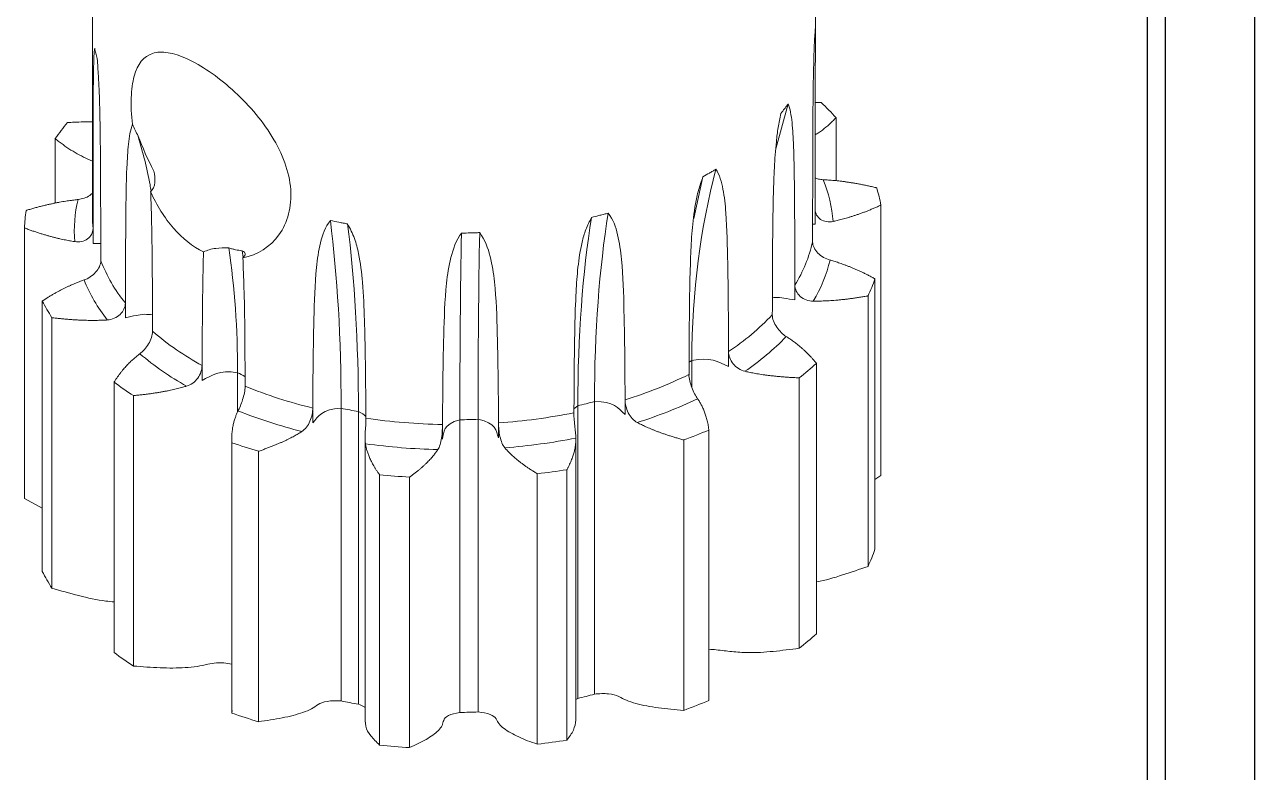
# Model space of a CAD drawing. Header units: millimetres. Extents: x 2 to 295, y 1 to 209.
# Drawn here: x 227.1 to 295.1, y 50.3 to 91.7 of the extents above; entities that cross this region are included whole.
import ezdxf

# ---------------------------------------------------------------- set-up
doc = ezdxf.new("R2010")
doc.units = ezdxf.units.MM
doc.layers.add('SLD-0', color=179, linetype='Continuous')

msp = doc.modelspace()

# ---------------------------------------------------------------- linework, layer by layer
at = {"color": 7, "linetype": 'Continuous', "lineweight": 15}
for p, q in [((230.819, 104.276), (230.819, 81.092)), ((270.819, 90.848), (270.819, 104.276)), ((269.312, 87.294), (268.628, 84.802)), ((270.812, 87.369), (271.146, 87.366)), ((271.963, 83.027), (271.963, 86.52)), ((228.767, 85.367), (228.767, 81.803)), ((264.6, 83.264), (264.087, 80.958)), ((274.442, 66.725), (274.442, 81.689)), ((227.07, 80.424), (227.07, 65.461)), ((230.856, 80.388), (230.856, 79.572)), ((239.111, 79.168), (239.16, 78.794)), ((274.116, 77.61), (274.116, 62.647)), ((269.686, 76.445), (269.686, 77.262)), ((228.047, 61.417), (228.047, 76.381)), ((232.644, 76.273), (232.644, 75.456)), ((273.731, 61.703), (273.731, 76.667)), ((228.581, 75.462), (228.581, 60.498)), ((266.015, 72.769), (266.015, 73.586)), ((236.887, 72.808), (236.887, 71.992)), ((263.987, 73.086), (263.987, 71.597)), ((270.874, 72.932), (270.874, 57.968)), ((238.856, 72.415), (238.856, 70.227)), ((269.926, 57.169), (269.926, 72.132)), ((232.022, 56.931), (232.022, 71.895)), ((233.095, 71.149), (233.095, 56.186)), ((258.598, 70.825), (258.598, 54.631)), ((260.291, 70.107), (260.291, 70.924)), ((243.012, 70.462), (243.012, 69.646)), ((244.583, 70.451), (244.583, 54.257)), ((245.539, 70.266), (245.539, 54.072)), ((257.676, 70.59), (257.676, 54.396)), ((250.19, 69.552), (250.19, 68.736)), ((251.152, 69.814), (251.152, 53.62)), ((252.159, 69.841), (252.159, 53.647)), ((253.289, 68.818), (253.289, 69.635)), ((238.531, 68.748), (238.531, 53.717)), ((245.911, 68.843), (245.911, 53.086)), ((257.571, 53.2), (257.571, 68.748)), ((264.925, 69.245), (264.925, 54.282)), ((238.536, 53.578), (238.536, 68.541)), ((240.002, 68.069), (240.002, 53.106)), ((263.54, 53.734), (263.54, 68.698)), ((246.708, 51.809), (246.708, 66.772)), ((255.436, 51.863), (255.436, 66.827)), ((257.07, 67.048), (257.07, 52.085)), ((274.116, 66.516), (274.442, 66.725)), ((248.371, 66.638), (248.371, 51.675)), ((227.07, 65.461), (228.047, 64.924)), ((257.571, 54.34), (257.676, 54.396)), ((238.547, 53.717), (238.536, 53.578))]:
    msp.add_line(p, q, dxfattribs=at)
at = {"color": 8, "linetype": 'Continuous', "lineweight": 15}
for p, q in [((270.809, 80.638), (270.667, 80.63)), ((231.282, 79.57), (230.856, 79.572)), ((257.676, 70.59), (257.462, 70.409))]:
    msp.add_line(p, q, dxfattribs=at)
at = {"color": 8, "linetype": 'Continuous', "lineweight": 15, "flags": 128}
msp.add_lwpolyline([(263.987, 73.086), (263.9, 73.033), (263.834, 72.994)], dxfattribs=at)
at = {"color": 7, "linetype": 'Continuous', "lineweight": 15}
for centre, radius, start, end in [((261.372, 77.119), 14.161, 41.59458, 46.35566), ((238.7, 78.472), 12.092, 139.94411, 145.23416), ((264.384, 80.218), 7.438, 4.39092, 22.77783), ((266.197, 80.204), 8.378, 10.20609, 16.96274), ((236.9, 80.275), 7.081, 165.92044, 184.92193), ((235.04, 80.273), 7.971, 171.92888, 178.91345), ((263.076, 81.356), 7.775, 328.22124, 347.44492), ((239.493, 81.815), 8.81, 201.29744, 218.9804), ((263.697, 80.556), 8.157, 329.1898, 346.47639), ((265.419, 80.603), 9.197, 334.65874, 341.00745), ((238.919, 81.039), 9.246, 202.1895, 218.08835), ((237.326, 81.153), 10.434, 207.22064, 213.05708), ((258.273, 85.226), 13.98, 303.6275, 316.61658), ((244.777, 87.074), 16.302, 229.33188, 241.05397), ((258.652, 84.623), 14.68, 304.28451, 315.95961), ((244.469, 86.564), 17.12, 229.92493, 240.46089), ((259.707, 85.221), 16.605, 307.98127, 312.2628), ((253.205, 94.004), 24.144, 287.06735, 296.08544), ((243.613, 87.423), 19.377, 233.26168, 237.12423), ((249.299, 96.431), 26.719, 247.96079, 256.38912), ((251.614, 96.296), 26.411, 283.26732, 285.33275), ((253.329, 93.845), 25.361, 287.52381, 295.62894), ((249.22, 96.394), 28.066, 248.38743, 255.9625), ((250.431, 98.113), 28.274, 258.06245, 260.03617), ((250.971, 102.325), 32.772, 274.05498, 281.40934), ((250.788, 103.457), 33.91, 261.80163, 268.99039), ((250.82, 101.139), 31.327, 270.60721, 272.45043), ((250.98, 102.585), 34.425, 274.4272, 281.03711), ((253.675, 95.668), 28.718, 290.09067, 293.06211), ((248.996, 98.557), 31.786, 250.7865, 253.56343), ((250.785, 103.774), 35.621, 262.16545, 268.62657), ((250.777, 106.913), 40.347, 264.21164, 266.58035), ((251.007, 105.57), 38.996, 276.52064, 278.94367), ((265.419, 65.64), 9.197, 334.65874, 341.00745), ((237.326, 66.19), 10.434, 207.22064, 213.05708), ((259.707, 70.258), 16.605, 307.98127, 312.2628), ((243.613, 72.46), 19.377, 233.26168, 237.12423), ((251.614, 80.102), 26.411, 283.26732, 285.33275), ((250.431, 81.919), 28.274, 258.06245, 260.03617), ((253.675, 80.705), 28.718, 290.09067, 293.06211), ((248.996, 83.593), 31.786, 250.7865, 253.56343), ((250.82, 84.945), 31.327, 270.60721, 272.45043), ((250.777, 91.95), 40.347, 264.21164, 266.58035), ((251.007, 90.607), 38.996, 276.52064, 278.94367)]:
    msp.add_arc(centre, radius, start, end, dxfattribs=at)
at = {"color": 8, "linetype": 'Continuous', "lineweight": 15}
for centre, radius, start, end in [((237.503, 81.092), 6.684, 180.00298, 186.04576), ((247.523, 89.508), 19.164, 243.11267, 244.46931)]:
    msp.add_arc(centre, radius, start, end, dxfattribs=at)
at = {"color": 7, "linetype": 'Continuous', "lineweight": 15}
for points, knots in [([(270.814, 91.445), (270.812, 91.395), (270.81, 91.346), (270.807, 91.297), (270.805, 91.248), (270.801, 91.199), (270.797, 91.151), (270.79, 91.054), (270.78, 90.958), (270.768, 90.863)], [0, 0, 0, 0, 0.0000504379, 0.0000504379, 0.0000504379, 0.0001008758, 0.0001008758, 0.0001008758, 0.0002017246, 0.0002017246, 0.0002017246, 0.0002017246]), ([(270.809, 80.638), (270.809, 82.559), (270.81, 84.467), (270.812, 87.305), (270.813, 88.25), (270.816, 89.596), (270.817, 90.033), (270.819, 90.832), (270.821, 91.197), (270.814, 91.445)], [0, 0, 0, 0, 0.5, 0.5, 0.75, 0.75, 0.875, 0.875, 1, 1, 1, 1]), ([(270.768, 90.863), (270.758, 90.596), (270.74, 90.053), (270.712, 89.023), (270.692, 87.794), (270.674, 85.563), (270.669, 82.868), (270.667, 80.641), (270.666, 79.662)], [0, 0, 0, 0, 0.061869, 0.125442, 0.25129, 0.378289, 0.726827, 1, 1, 1, 1]), ([(230.947, 90.381), (230.913, 90.132), (230.9, 89.765), (230.879, 88.961), (230.874, 88.525), (230.863, 87.181), (230.862, 86.236), (230.857, 83.399), (230.856, 81.492), (230.856, 79.572)], [0, 0, 0, 0, 0.125, 0.125, 0.25, 0.25, 0.5, 0.5, 1, 1, 1, 1]), ([(231.086, 89.804), (231.073, 89.851), (231.06, 89.898), (231.047, 89.946), (231.034, 89.993), (231.022, 90.041), (231.01, 90.089), (230.987, 90.185), (230.966, 90.283), (230.947, 90.381)], [0, 0, 0, 0, 0.0000504379, 0.0000504379, 0.0000504379, 0.0001008758, 0.0001008758, 0.0001008758, 0.0002017246, 0.0002017246, 0.0002017246, 0.0002017246]), ([(233.033, 86.16), (232.975, 86.68), (232.954, 87.182), (232.988, 88.076), (233.042, 88.479), (233.32, 89.498), (233.654, 89.926), (234.4, 90.164), (234.685, 90.176), (235.328, 90.071), (235.69, 89.953), (236.839, 89.425), (237.72, 88.828), (239.384, 87.339), (240.166, 86.45), (241.049, 85.012), (241.29, 84.522), (241.643, 83.537), (241.755, 83.038), (241.863, 81.611), (241.624, 80.718), (240.66, 79.378), (239.948, 78.927), (239.145, 78.779)], [0, 0, 0, 0, 0.0625, 0.0625, 0.125, 0.125, 0.25, 0.25, 0.3125, 0.3125, 0.375, 0.375, 0.5, 0.5, 0.625, 0.625, 0.6875, 0.6875, 0.75, 0.75, 0.875, 0.875, 1, 1, 1, 1]), ([(231.283, 78.608), (231.283, 79.033), (231.281, 80.848), (231.274, 83.372), (231.252, 86.031), (231.213, 87.622), (231.159, 88.824), (231.111, 89.478), (231.086, 89.804)], [0, 0, 0, 0, 0.118808, 0.507246, 0.701494, 0.84821, 0.924319, 1, 1, 1, 1]), ([(269.312, 87.294), (269.28, 87.248), (269.248, 87.202), (269.215, 87.157), (269.182, 87.112), (269.148, 87.067), (269.115, 87.023), (269.047, 86.934), (268.977, 86.847), (268.905, 86.761)], [0, 0, 0, 0, 0.0000504379, 0.0000504379, 0.0000504379, 0.0001008758, 0.0001008758, 0.0001008758, 0.0002017245, 0.0002017245, 0.0002017245, 0.0002017245]), ([(269.686, 76.445), (269.686, 78.366), (269.679, 80.275), (269.655, 83.117), (269.645, 84.063), (269.593, 85.414), (269.569, 85.854), (269.483, 86.662), (269.426, 87.033), (269.312, 87.294)], [0, 0, 0, 0, 0.5, 0.5, 0.75, 0.75, 0.875, 0.875, 1, 1, 1, 1]), ([(268.905, 86.761), (268.853, 86.5), (268.748, 85.972), (268.625, 84.959), (268.538, 83.745), (268.466, 81.524), (268.447, 78.824), (268.439, 76.589), (268.436, 75.604)], [0, 0, 0, 0, 0.0617002, 0.1251001, 0.2504681, 0.3769823, 0.7254358, 1, 1, 1, 1]), ([(271.963, 86.52), (271.898, 86.458), (271.603, 86.172), (271.244, 85.846), (270.871, 85.623), (270.811, 85.587)], [0, 0, 0, 0, 0.189539, 0.869145, 1, 1, 1, 1]), ([(229.445, 86.253), (229.57, 86.262), (230.026, 86.292), (230.485, 86.294), (230.819, 86.295)], [0, 0, 0, 0, 0.273833, 1, 1, 1, 1]), ([(233.033, 86.16), (232.923, 85.859), (232.862, 85.473), (232.774, 84.655), (232.748, 84.222), (232.692, 82.891), (232.681, 81.967), (232.653, 79.192), (232.644, 77.33), (232.644, 75.456)], [0, 0, 0, 0, 0.125, 0.125, 0.25, 0.25, 0.5, 0.5, 1, 1, 1, 1]), ([(230.819, 84.114), (230.493, 84.271), (229.82, 84.593), (229.179, 85.039), (228.841, 85.308), (228.767, 85.367)], [0, 0, 0, 0, 0.423094, 0.874191, 1, 1, 1, 1]), ([(233.351, 85.51), (233.6, 84.626), (233.88, 83.631), (234.047, 82.58), (234.066, 82.463)], [0, 0, 0, 0, 0.888425, 1, 1, 1, 1]), ([(234.042, 82.434), (234.181, 82.551), (234.262, 82.733), (234.296, 83.142), (234.264, 83.36), (234.217, 83.576)], [0, 0, 0, 0, 0.5, 0.5, 1, 1, 1, 1]), ([(264.6, 83.264), (264.512, 83.013), (264.333, 82.505), (264.127, 81.499), (263.985, 80.267), (263.875, 78.065), (263.843, 75.409), (263.832, 73.234), (263.827, 72.275)], [0, 0, 0, 0, 0.063189, 0.128091, 0.258958, 0.391009, 0.731424, 1, 1, 1, 1]), ([(265.313, 83.676), (265.255, 83.639), (265.197, 83.604), (265.138, 83.569), (265.079, 83.533), (265.02, 83.499), (264.961, 83.464), (264.842, 83.396), (264.722, 83.329), (264.6, 83.264)], [0, 0, 0, 0, 0.0000504379, 0.0000504379, 0.0000504379, 0.0001008759, 0.0001008759, 0.0001008759, 0.0002017246, 0.0002017246, 0.0002017246, 0.0002017246]), ([(266.015, 72.769), (266.015, 74.679), (266.001, 76.58), (265.953, 79.412), (265.934, 80.355), (265.832, 81.714), (265.785, 82.155), (265.626, 82.985), (265.515, 83.38), (265.313, 83.676)], [0, 0, 0, 0, 0.5, 0.5, 0.75, 0.75, 0.875, 0.875, 1, 1, 1, 1]), ([(270.809, 83.193), (270.867, 83.17), (271.003, 83.116), (271.154, 83.104), (271.242, 83.098)], [0, 0, 0, 0, 0.424414, 1, 1, 1, 1]), ([(271.242, 83.098), (271.274, 83.096), (271.352, 83.092), (271.479, 83.085), (271.626, 83.074), (271.78, 83.061), (271.941, 83.046), (272.11, 83.027), (272.286, 83.006), (272.469, 82.982), (272.659, 82.955), (272.856, 82.924), (273.059, 82.89), (273.268, 82.852), (273.484, 82.81), (273.706, 82.764), (273.934, 82.714), (274.102, 82.675), (274.195, 82.652), (274.21, 82.648)], [0.2679009, 0.2679009, 0.2679009, 0.2679009, 0.2761398, 0.2881356, 0.3008168, 0.3141836, 0.3282358, 0.3429735, 0.3583966, 0.3745052, 0.3912993, 0.4087789, 0.426944, 0.4457945, 0.4653305, 0.485552, 0.5064589, 0.5280514, 0.5323469, 0.5323469, 0.5323469, 0.5323469]), ([(230.032, 81.998), (230.147, 82.018), (230.378, 82.058), (230.659, 82.189), (230.776, 82.308), (230.819, 82.353)], [0, 0, 0, 0, 0.386171, 0.772996, 1, 1, 1, 1]), ([(236.971, 79.101), (236.372, 79.388), (235.801, 79.842), (234.81, 80.986), (234.382, 81.683), (234.042, 82.434)], [0, 0, 0, 0, 0.5, 0.5, 1, 1, 1, 1]), ([(234.151, 74.687), (234.15, 75.117), (234.146, 76.935), (234.125, 79.462), (234.081, 81.623), (234.044, 82.389), (234.042, 82.434)], [0, 0, 0, 0, 0.168132, 0.711589, 0.983358, 1, 1, 1, 1]), ([(227.148, 81.392), (227.162, 81.397), (227.251, 81.424), (227.413, 81.472), (227.631, 81.534), (227.845, 81.592), (228.053, 81.645), (228.256, 81.694), (228.452, 81.739), (228.643, 81.78), (228.828, 81.817), (229.006, 81.851), (229.178, 81.882), (229.343, 81.909), (229.502, 81.933), (229.653, 81.954), (229.797, 81.972), (229.923, 81.987), (230, 81.995), (230.032, 81.998)], [0.4676531, 0.4676531, 0.4676531, 0.4676531, 0.4719486, 0.4935411, 0.514448, 0.5346695, 0.5542055, 0.573056, 0.5912211, 0.6087007, 0.6254948, 0.6416034, 0.6570265, 0.6717642, 0.6858164, 0.6991832, 0.7118644, 0.7238602, 0.7320991, 0.7320991, 0.7320991, 0.7320991]), ([(274.442, 81.689), (274.429, 81.683), (274.351, 81.647), (274.207, 81.582), (274.012, 81.498), (273.82, 81.419), (273.633, 81.344), (273.449, 81.275), (273.27, 81.21), (273.095, 81.149), (272.926, 81.093), (272.761, 81.041), (272.602, 80.992), (272.448, 80.948), (272.3, 80.908), (272.158, 80.871), (272.022, 80.838), (271.903, 80.81), (271.83, 80.794), (271.8, 80.788)], [0.4676531, 0.4676531, 0.4676531, 0.4676531, 0.4719486, 0.4935411, 0.514448, 0.5346695, 0.5542055, 0.573056, 0.5912211, 0.6087007, 0.6254948, 0.6416034, 0.6570265, 0.6717642, 0.6858164, 0.6991832, 0.7118644, 0.7238602, 0.7320991, 0.7320991, 0.7320991, 0.7320991]), ([(258.433, 81.013), (258.322, 80.789), (258.097, 80.334), (257.841, 79.407), (257.664, 78.251), (257.52, 76.078), (257.481, 73.358), (257.466, 71.095), (257.46, 70.079)], [0, 0, 0, 0, 0.061131, 0.123946, 0.248157, 0.373503, 0.718741, 1, 1, 1, 1]), ([(259.356, 81.248), (259.28, 81.227), (259.204, 81.205), (259.127, 81.185), (259.051, 81.164), (258.974, 81.144), (258.897, 81.125), (258.743, 81.085), (258.589, 81.048), (258.433, 81.013)], [0, 0, 0, 0, 0.0000504379, 0.0000504379, 0.0000504379, 0.0001008758, 0.0001008758, 0.0001008758, 0.0002017245, 0.0002017245, 0.0002017245, 0.0002017245]), ([(260.291, 70.107), (260.291, 72.028), (260.273, 73.943), (260.209, 76.804), (260.184, 77.758), (260.048, 79.151), (259.986, 79.611), (259.771, 80.486), (259.627, 80.901), (259.356, 81.248)], [0, 0, 0, 0, 0.5, 0.5, 0.75, 0.75, 0.875, 0.875, 1, 1, 1, 1]), ([(271.8, 80.788), (271.549, 80.734), (271.295, 80.774), (270.921, 81.027), (270.809, 81.236), (270.809, 81.455)], [0, 0, 0, 0, 0.5, 0.5, 1, 1, 1, 1]), ([(229.845, 79.668), (229.814, 79.673), (229.738, 79.685), (229.616, 79.706), (229.475, 79.732), (229.328, 79.761), (229.174, 79.793), (229.014, 79.829), (228.847, 79.868), (228.675, 79.912), (228.497, 79.959), (228.314, 80.01), (228.125, 80.065), (227.931, 80.125), (227.732, 80.189), (227.529, 80.257), (227.321, 80.331), (227.168, 80.387), (227.084, 80.419), (227.07, 80.424)], [0.2679009, 0.2679009, 0.2679009, 0.2679009, 0.2761398, 0.2881356, 0.3008168, 0.3141836, 0.3282358, 0.3429735, 0.3583966, 0.3745052, 0.3912993, 0.4087789, 0.426944, 0.4457945, 0.4653305, 0.485552, 0.5064589, 0.5280514, 0.5323469, 0.5323469, 0.5323469, 0.5323469]), ([(230.856, 80.388), (230.856, 80.17), (230.743, 79.955), (230.365, 79.682), (230.104, 79.627), (229.845, 79.668)], [0, 0, 0, 0, 0.5, 0.5, 1, 1, 1, 1]), ([(243.987, 80.837), (243.706, 80.476), (243.554, 80.049), (243.33, 79.158), (243.265, 78.697), (243.124, 77.299), (243.098, 76.344), (243.031, 73.481), (243.012, 71.566), (243.012, 69.646)], [0, 0, 0, 0, 0.125, 0.125, 0.25, 0.25, 0.5, 0.5, 1, 1, 1, 1]), ([(244.943, 80.652), (244.863, 80.665), (244.782, 80.679), (244.702, 80.694), (244.622, 80.708), (244.542, 80.723), (244.463, 80.738), (244.303, 80.769), (244.145, 80.802), (243.987, 80.837)], [0, 0, 0, 0, 0.0000504379, 0.0000504379, 0.0000504379, 0.0001008758, 0.0001008758, 0.0001008758, 0.0002017245, 0.0002017245, 0.0002017245, 0.0002017245]), ([(245.949, 69.729), (245.947, 70.205), (245.94, 72.068), (245.902, 74.629), (245.808, 77.246), (245.619, 78.756), (245.356, 79.845), (245.08, 80.384), (244.943, 80.652)], [0, 0, 0, 0, 0.131452, 0.514271, 0.70571, 0.850352, 0.925387, 1, 1, 1, 1]), ([(251.238, 80.144), (250.94, 79.72), (250.776, 79.259), (250.535, 78.318), (250.465, 77.843), (250.312, 76.412), (250.284, 75.452), (250.212, 72.574), (250.19, 70.655), (250.19, 68.736)], [0, 0, 0, 0, 0.125, 0.125, 0.25, 0.25, 0.5, 0.5, 1, 1, 1, 1]), ([(252.246, 80.171), (252.162, 80.166), (252.078, 80.162), (251.994, 80.159), (251.91, 80.156), (251.826, 80.153), (251.742, 80.151), (251.574, 80.146), (251.406, 80.144), (251.238, 80.144)], [0, 0, 0, 0, 0.0000504379, 0.0000504379, 0.0000504379, 0.0001008758, 0.0001008758, 0.0001008758, 0.0002017246, 0.0002017246, 0.0002017246, 0.0002017246]), ([(253.289, 68.818), (253.289, 70.739), (253.267, 72.658), (253.196, 75.533), (253.168, 76.492), (253.015, 77.916), (252.945, 78.39), (252.705, 79.314), (252.544, 79.762), (252.246, 80.171)], [0, 0, 0, 0, 0.5, 0.5, 0.75, 0.75, 0.875, 0.875, 1, 1, 1, 1]), ([(270.666, 79.666), (270.666, 79.447), (270.777, 79.221), (271.14, 78.855), (271.387, 78.715), (271.629, 78.648)], [0, 0, 0, 0, 0.5, 0.5, 1, 1, 1, 1]), ([(236.971, 79.101), (236.931, 77.931), (236.92, 76.744), (236.895, 74.373), (236.887, 73.185), (236.887, 71.992)], [0, 0, 0, 0, 0.5, 0.5, 1, 1, 1, 1]), ([(238.368, 79.322), (238.135, 79.33), (237.885, 79.331), (237.397, 79.263), (237.169, 79.19), (236.971, 79.101)], [0, 0, 0, 0, 0.5, 0.5, 1, 1, 1, 1]), ([(239.111, 79.168), (238.99, 79.179), (238.867, 79.198), (238.744, 79.223), (238.681, 79.236), (238.619, 79.251), (238.556, 79.267), (238.494, 79.284), (238.431, 79.302), (238.368, 79.322)], [0, 0, 0, 0, 0.0001048956, 0.0001048956, 0.0001048956, 0.00015765, 0.00015765, 0.00015765, 0.0002105004, 0.0002105004, 0.0002105004, 0.0002105004]), ([(239.145, 78.779), (239.24, 78.862), (239.29, 78.936), (239.27, 79.06), (239.207, 79.113), (239.111, 79.168)], [0, 0, 0, 0, 0.5, 0.5, 1, 1, 1, 1]), ([(230.358, 77.547), (230.587, 77.626), (230.824, 77.778), (231.175, 78.164), (231.284, 78.396), (231.284, 78.615)], [0, 0, 0, 0, 0.5, 0.5, 1, 1, 1, 1]), ([(239.27, 71.615), (239.268, 72.054), (239.261, 73.881), (239.245, 76.259), (239.167, 78.223), (239.145, 78.779)], [0, 0, 0, 0, 0.184658, 0.769315, 1, 1, 1, 1]), ([(271.629, 78.648), (271.657, 78.64), (271.728, 78.62), (271.842, 78.586), (271.972, 78.546), (272.107, 78.502), (272.248, 78.454), (272.394, 78.401), (272.545, 78.345), (272.701, 78.284), (272.861, 78.219), (273.025, 78.15), (273.193, 78.075), (273.365, 77.996), (273.54, 77.912), (273.718, 77.823), (273.899, 77.729), (274.031, 77.657), (274.104, 77.617), (274.116, 77.61)], [0.2679009, 0.2679009, 0.2679009, 0.2679009, 0.2761398, 0.2881356, 0.3008168, 0.3141836, 0.3282358, 0.3429735, 0.3583966, 0.3745052, 0.3912993, 0.4087789, 0.426944, 0.4457945, 0.4653305, 0.485552, 0.5064589, 0.5280514, 0.5323469, 0.5323469, 0.5323469, 0.5323469]), ([(228.047, 76.381), (228.058, 76.388), (228.124, 76.432), (228.244, 76.51), (228.409, 76.614), (228.572, 76.712), (228.733, 76.805), (228.891, 76.893), (229.047, 76.976), (229.199, 77.054), (229.348, 77.127), (229.493, 77.196), (229.634, 77.26), (229.772, 77.32), (229.904, 77.375), (230.032, 77.427), (230.155, 77.474), (230.263, 77.513), (230.33, 77.537), (230.358, 77.547)], [0.4676531, 0.4676531, 0.4676531, 0.4676531, 0.4719486, 0.4935411, 0.514448, 0.5346695, 0.5542055, 0.573056, 0.5912211, 0.6087007, 0.6254948, 0.6416034, 0.6570265, 0.6717642, 0.6858164, 0.6991832, 0.7118644, 0.7238602, 0.7320991, 0.7320991, 0.7320991, 0.7320991]), ([(270.704, 76.378), (270.436, 76.38), (270.172, 76.475), (269.794, 76.81), (269.686, 77.043), (269.686, 77.262)], [0, 0, 0, 0, 0.5, 0.5, 1, 1, 1, 1]), ([(232.644, 76.273), (232.644, 76.054), (232.539, 75.816), (232.17, 75.462), (231.908, 75.351), (231.642, 75.335)], [0, 0, 0, 0, 0.5, 0.5, 1, 1, 1, 1]), ([(273.731, 76.667), (273.715, 76.664), (273.619, 76.647), (273.445, 76.616), (273.211, 76.579), (272.982, 76.545), (272.761, 76.514), (272.546, 76.488), (272.338, 76.464), (272.138, 76.444), (271.944, 76.427), (271.758, 76.413), (271.58, 76.401), (271.409, 76.392), (271.245, 76.385), (271.09, 76.381), (270.942, 76.378), (270.814, 76.377), (270.736, 76.377), (270.704, 76.378)], [0.4676531, 0.4676531, 0.4676531, 0.4676531, 0.4719486, 0.4935411, 0.514448, 0.5346695, 0.5542055, 0.573056, 0.5912211, 0.6087007, 0.6254948, 0.6416034, 0.6570265, 0.6717642, 0.6858164, 0.6991832, 0.7118644, 0.7238602, 0.7320991, 0.7320991, 0.7320991, 0.7320991]), ([(268.433, 75.624), (268.433, 75.405), (268.529, 75.157), (268.826, 74.719), (269.022, 74.531), (269.205, 74.418)], [0, 0, 0, 0, 0.5, 0.5, 1, 1, 1, 1]), ([(231.642, 75.335), (231.61, 75.333), (231.532, 75.329), (231.404, 75.323), (231.257, 75.318), (231.101, 75.314), (230.937, 75.312), (230.766, 75.312), (230.586, 75.314), (230.398, 75.318), (230.203, 75.325), (230, 75.334), (229.789, 75.347), (229.571, 75.362), (229.346, 75.38), (229.113, 75.402), (228.873, 75.427), (228.695, 75.448), (228.597, 75.46), (228.581, 75.462)], [0.2679009, 0.2679009, 0.2679009, 0.2679009, 0.2761398, 0.2881356, 0.3008168, 0.3141836, 0.3282358, 0.3429735, 0.3583966, 0.3745052, 0.3912993, 0.4087789, 0.426944, 0.4457945, 0.4653305, 0.485552, 0.5064589, 0.5280514, 0.5323469, 0.5323469, 0.5323469, 0.5323469]), ([(233.447, 73.464), (233.611, 73.586), (233.788, 73.783), (234.063, 74.236), (234.153, 74.49), (234.153, 74.709)], [0, 0, 0, 0, 0.5, 0.5, 1, 1, 1, 1]), ([(269.205, 74.418), (269.227, 74.405), (269.28, 74.371), (269.365, 74.316), (269.461, 74.251), (269.56, 74.182), (269.661, 74.108), (269.765, 74.029), (269.87, 73.945), (269.977, 73.856), (270.086, 73.762), (270.195, 73.662), (270.305, 73.558), (270.416, 73.448), (270.526, 73.334), (270.637, 73.213), (270.746, 73.088), (270.825, 72.993), (270.867, 72.941), (270.874, 72.932)], [0.2679009, 0.2679009, 0.2679009, 0.2679009, 0.2761398, 0.2881356, 0.3008168, 0.3141836, 0.3282358, 0.3429735, 0.3583966, 0.3745052, 0.3912993, 0.4087789, 0.426944, 0.4457945, 0.4653305, 0.485552, 0.5064589, 0.5280514, 0.5323469, 0.5323469, 0.5323469, 0.5323469]), ([(266.922, 72.494), (266.673, 72.552), (266.435, 72.702), (266.105, 73.112), (266.015, 73.367), (266.015, 73.586)], [0, 0, 0, 0, 0.5, 0.5, 1, 1, 1, 1]), ([(232.022, 71.895), (232.028, 71.904), (232.062, 71.959), (232.125, 72.057), (232.214, 72.188), (232.305, 72.313), (232.396, 72.434), (232.489, 72.549), (232.582, 72.658), (232.675, 72.763), (232.768, 72.863), (232.86, 72.957), (232.952, 73.046), (233.042, 73.13), (233.131, 73.21), (233.219, 73.284), (233.304, 73.354), (233.38, 73.413), (233.427, 73.449), (233.447, 73.464)], [0.4676531, 0.4676531, 0.4676531, 0.4676531, 0.4719486, 0.4935411, 0.514448, 0.5346695, 0.5542055, 0.573056, 0.5912211, 0.6087007, 0.6254948, 0.6416034, 0.6570265, 0.6717642, 0.6858164, 0.6991832, 0.7118644, 0.7238602, 0.7320991, 0.7320991, 0.7320991, 0.7320991]), ([(236.887, 72.808), (236.887, 72.589), (236.804, 72.331), (236.494, 71.904), (236.267, 71.74), (236.028, 71.669)], [0, 0, 0, 0, 0.5, 0.5, 1, 1, 1, 1]), ([(263.822, 72.32), (263.822, 72.101), (263.89, 71.835), (264.081, 71.345), (264.198, 71.123), (264.298, 70.98)], [0, 0, 0, 0, 0.5, 0.5, 1, 1, 1, 1]), ([(269.926, 72.132), (269.909, 72.133), (269.809, 72.137), (269.628, 72.145), (269.385, 72.159), (269.151, 72.175), (268.926, 72.193), (268.709, 72.213), (268.5, 72.234), (268.301, 72.257), (268.11, 72.282), (267.927, 72.307), (267.753, 72.333), (267.588, 72.361), (267.432, 72.388), (267.284, 72.416), (267.144, 72.445), (267.024, 72.471), (266.951, 72.487), (266.922, 72.494)], [0.4676531, 0.4676531, 0.4676531, 0.4676531, 0.4719486, 0.4935411, 0.514448, 0.5346695, 0.5542055, 0.573056, 0.5912211, 0.6087007, 0.6254948, 0.6416034, 0.6570265, 0.6717642, 0.6858164, 0.6991832, 0.7118644, 0.7238602, 0.7320991, 0.7320991, 0.7320991, 0.7320991]), ([(236.028, 71.669), (236, 71.661), (235.93, 71.641), (235.814, 71.609), (235.68, 71.573), (235.537, 71.537), (235.386, 71.501), (235.226, 71.465), (235.057, 71.43), (234.879, 71.395), (234.693, 71.36), (234.498, 71.327), (234.294, 71.294), (234.081, 71.263), (233.859, 71.233), (233.629, 71.204), (233.39, 71.178), (233.21, 71.16), (233.111, 71.151), (233.095, 71.149)], [0.2679009, 0.2679009, 0.2679009, 0.2679009, 0.2761398, 0.2881356, 0.3008168, 0.3141836, 0.3282358, 0.3429735, 0.3583966, 0.3745052, 0.3912993, 0.4087789, 0.426944, 0.4457945, 0.4653305, 0.485552, 0.5064589, 0.5280514, 0.5323469, 0.5323469, 0.5323469, 0.5323469]), ([(238.882, 70.301), (238.959, 70.45), (239.053, 70.675), (239.213, 71.176), (239.273, 71.445), (239.273, 71.664)], [0, 0, 0, 0, 0.5, 0.5, 1, 1, 1, 1]), ([(260.965, 69.661), (260.769, 69.767), (260.589, 69.962), (260.35, 70.434), (260.291, 70.705), (260.291, 70.924)], [0, 0, 0, 0, 0.5, 0.5, 1, 1, 1, 1]), ([(264.298, 70.98), (264.31, 70.962), (264.339, 70.92), (264.384, 70.851), (264.433, 70.771), (264.481, 70.685), (264.529, 70.595), (264.576, 70.499), (264.622, 70.399), (264.666, 70.294), (264.708, 70.183), (264.748, 70.068), (264.786, 69.948), (264.82, 69.823), (264.852, 69.692), (264.879, 69.557), (264.903, 69.417), (264.917, 69.313), (264.924, 69.255), (264.925, 69.245)], [0.2679009, 0.2679009, 0.2679009, 0.2679009, 0.2761398, 0.2881356, 0.3008168, 0.3141836, 0.3282358, 0.3429735, 0.3583966, 0.3745052, 0.3912993, 0.4087789, 0.426944, 0.4457945, 0.4653305, 0.485552, 0.5064589, 0.5280514, 0.5323469, 0.5323469, 0.5323469, 0.5323469]), ([(238.536, 68.541), (238.535, 68.551), (238.533, 68.609), (238.53, 68.714), (238.531, 68.854), (238.537, 68.99), (238.547, 69.121), (238.562, 69.248), (238.58, 69.37), (238.601, 69.487), (238.626, 69.599), (238.653, 69.706), (238.682, 69.808), (238.714, 69.906), (238.747, 69.998), (238.782, 70.086), (238.818, 70.169), (238.851, 70.24), (238.873, 70.284), (238.882, 70.301)], [0.4676531, 0.4676531, 0.4676531, 0.4676531, 0.4719486, 0.4935411, 0.514448, 0.5346695, 0.5542055, 0.573056, 0.5912211, 0.6087007, 0.6254948, 0.6416034, 0.6570265, 0.6717642, 0.6858164, 0.6991832, 0.7118644, 0.7238602, 0.7320991, 0.7320991, 0.7320991, 0.7320991]), ([(243.012, 70.462), (243.012, 70.243), (242.962, 69.971), (242.752, 69.487), (242.59, 69.282), (242.412, 69.166)], [0, 0, 0, 0, 0.5, 0.5, 1, 1, 1, 1]), ([(257.454, 70.2), (257.454, 69.981), (257.486, 69.705), (257.545, 69.187), (257.568, 68.951), (257.571, 68.796)], [0, 0, 0, 0, 0.5, 0.5, 1, 1, 1, 1]), ([(245.93, 68.486), (245.909, 68.64), (245.907, 68.875), (245.931, 69.396), (245.952, 69.674), (245.952, 69.893)], [0, 0, 0, 0, 0.5, 0.5, 1, 1, 1, 1]), ([(250.19, 69.552), (250.19, 69.333), (250.181, 69.054), (250.1, 68.539), (250.025, 68.308), (249.932, 68.163)], [0, 0, 0, 0, 0.5, 0.5, 1, 1, 1, 1]), ([(253.638, 68.262), (253.521, 68.402), (253.424, 68.627), (253.309, 69.137), (253.289, 69.416), (253.289, 69.635)], [0, 0, 0, 0, 0.5, 0.5, 1, 1, 1, 1]), ([(263.54, 68.698), (263.525, 68.702), (263.434, 68.726), (263.27, 68.772), (263.052, 68.835), (262.844, 68.899), (262.645, 68.962), (262.455, 69.026), (262.274, 69.09), (262.103, 69.153), (261.94, 69.216), (261.785, 69.277), (261.64, 69.338), (261.503, 69.398), (261.374, 69.457), (261.254, 69.514), (261.141, 69.569), (261.046, 69.618), (260.988, 69.649), (260.965, 69.661)], [0.4676531, 0.4676531, 0.4676531, 0.4676531, 0.4719486, 0.4935411, 0.514448, 0.5346695, 0.5542055, 0.573056, 0.5912211, 0.6087007, 0.6254948, 0.6416034, 0.6570265, 0.6717642, 0.6858164, 0.6991832, 0.7118644, 0.7238602, 0.7320991, 0.7320991, 0.7320991, 0.7320991]), ([(242.412, 69.166), (242.391, 69.152), (242.338, 69.119), (242.251, 69.065), (242.148, 69.004), (242.037, 68.94), (241.919, 68.875), (241.792, 68.809), (241.657, 68.74), (241.513, 68.67), (241.361, 68.599), (241.2, 68.527), (241.03, 68.454), (240.851, 68.381), (240.663, 68.307), (240.466, 68.232), (240.259, 68.157), (240.104, 68.103), (240.017, 68.074), (240.002, 68.069)], [0.2679009, 0.2679009, 0.2679009, 0.2679009, 0.2761398, 0.2881356, 0.3008168, 0.3141836, 0.3282358, 0.3429735, 0.3583966, 0.3745052, 0.3912993, 0.4087789, 0.426944, 0.4457945, 0.4653305, 0.485552, 0.5064589, 0.5280514, 0.5323469, 0.5323469, 0.5323469, 0.5323469]), ([(257.571, 68.796), (257.571, 68.778), (257.572, 68.732), (257.57, 68.659), (257.565, 68.573), (257.557, 68.484), (257.546, 68.389), (257.53, 68.291), (257.51, 68.187), (257.485, 68.08), (257.455, 67.968), (257.42, 67.853), (257.38, 67.733), (257.334, 67.609), (257.281, 67.481), (257.223, 67.349), (257.157, 67.214), (257.105, 67.113), (257.075, 67.058), (257.07, 67.048)], [0.2679009, 0.2679009, 0.2679009, 0.2679009, 0.2761398, 0.2881356, 0.3008168, 0.3141836, 0.3282358, 0.3429735, 0.3583966, 0.3745052, 0.3912993, 0.4087789, 0.426944, 0.4457945, 0.4653305, 0.485552, 0.5064589, 0.5280514, 0.5323469, 0.5323469, 0.5323469, 0.5323469]), ([(246.708, 66.772), (246.702, 66.781), (246.663, 66.834), (246.595, 66.932), (246.508, 67.063), (246.428, 67.191), (246.356, 67.316), (246.29, 67.437), (246.231, 67.554), (246.177, 67.667), (246.13, 67.777), (246.088, 67.883), (246.052, 67.984), (246.02, 68.082), (245.993, 68.175), (245.971, 68.264), (245.953, 68.349), (245.939, 68.422), (245.932, 68.467), (245.93, 68.486)], [0.4676531, 0.4676531, 0.4676531, 0.4676531, 0.4719486, 0.4935411, 0.514448, 0.5346695, 0.5542055, 0.573056, 0.5912211, 0.6087007, 0.6254948, 0.6416034, 0.6570265, 0.6717642, 0.6858164, 0.6991832, 0.7118644, 0.7238602, 0.7320991, 0.7320991, 0.7320991, 0.7320991]), ([(249.932, 68.163), (249.921, 68.146), (249.893, 68.104), (249.845, 68.035), (249.787, 67.957), (249.723, 67.875), (249.653, 67.789), (249.577, 67.7), (249.494, 67.608), (249.403, 67.513), (249.306, 67.415), (249.201, 67.315), (249.088, 67.211), (248.967, 67.105), (248.839, 66.997), (248.701, 66.886), (248.556, 66.774), (248.444, 66.691), (248.381, 66.646), (248.371, 66.638)], [0.2679009, 0.2679009, 0.2679009, 0.2679009, 0.2761398, 0.2881356, 0.3008168, 0.3141836, 0.3282358, 0.3429735, 0.3583966, 0.3745052, 0.3912993, 0.4087789, 0.426944, 0.4457945, 0.4653305, 0.485552, 0.5064589, 0.5280514, 0.5323469, 0.5323469, 0.5323469, 0.5323469]), ([(255.436, 66.827), (255.424, 66.834), (255.355, 66.875), (255.23, 66.952), (255.067, 67.056), (254.913, 67.159), (254.767, 67.26), (254.63, 67.359), (254.501, 67.456), (254.38, 67.551), (254.268, 67.643), (254.163, 67.733), (254.065, 67.82), (253.975, 67.904), (253.891, 67.986), (253.815, 68.064), (253.745, 68.139), (253.686, 68.205), (253.652, 68.246), (253.638, 68.262)], [0.4676531, 0.4676531, 0.4676531, 0.4676531, 0.4719486, 0.4935411, 0.514448, 0.5346695, 0.5542055, 0.573056, 0.5912211, 0.6087007, 0.6254948, 0.6416034, 0.6570265, 0.6717642, 0.6858164, 0.6991832, 0.7118644, 0.7238602, 0.7320991, 0.7320991, 0.7320991, 0.7320991]), ([(270.874, 60.849), (270.882, 60.85), (271.363, 60.921), (272.339, 61.22), (273.267, 61.542), (273.731, 61.703)], [0, 0, 0, 0, 0.007486, 0.503276, 1, 1, 1, 1]), ([(228.581, 60.498), (229.074, 60.354), (230.059, 60.066), (231.228, 59.812), (231.869, 59.746), (232.022, 59.731)], [0, 0, 0, 0, 0.432631, 0.864291, 1, 1, 1, 1]), ([(264.925, 57.09), (264.928, 57.09), (265.075, 57.111), (265.515, 57.069), (266.182, 56.979), (267.207, 56.901), (268.487, 56.982), (269.446, 57.107), (269.926, 57.169)], [0, 0, 0, 0, 0.001648, 0.081799, 0.273954, 0.464722, 0.732109, 1, 1, 1, 1]), ([(233.095, 56.186), (233.587, 56.147), (234.572, 56.069), (235.758, 56.072), (236.63, 56.159), (237.167, 56.273), (237.62, 56.37), (238.087, 56.376), (238.384, 56.324), (238.531, 56.298)], [0, 0, 0, 0, 0.249539, 0.498518, 0.62771, 0.757185, 0.854879, 0.928588, 1, 1, 1, 1]), ([(258.598, 54.631), (258.867, 54.658), (259.139, 54.67), (259.606, 54.626), (259.791, 54.569), (260.089, 54.433), (260.213, 54.355), (260.518, 54.223), (260.698, 54.167), (261.269, 54.014), (261.697, 53.935), (262.587, 53.811), (263.054, 53.766), (263.54, 53.734)], [0, 0, 0, 0, 0.125, 0.125, 0.25, 0.25, 0.375, 0.375, 0.5, 0.5, 0.75, 0.75, 1, 1, 1, 1]), ([(240.002, 53.106), (240.463, 53.162), (240.903, 53.232), (241.732, 53.401), (242.125, 53.501), (242.644, 53.682), (242.805, 53.746), (243.073, 53.893), (243.175, 53.977), (243.43, 54.128), (243.592, 54.196), (244.042, 54.267), (244.311, 54.27), (244.583, 54.257)], [0, 0, 0, 0, 0.25, 0.25, 0.5, 0.5, 0.625, 0.625, 0.75, 0.75, 0.875, 0.875, 1, 1, 1, 1]), ([(245.539, 54.072), (245.678, 54.019), (245.832, 53.961), (245.904, 53.891), (245.911, 53.884)], [0, 0, 0, 0, 0.902484, 1, 1, 1, 1]), ([(245.936, 53.086), (245.935, 53.008), (245.931, 52.756), (246.197, 52.321), (246.537, 51.98), (246.708, 51.809)], [0, 0, 0, 0, 0.18377, 0.587473, 1, 1, 1, 1]), ([(248.371, 51.675), (248.704, 51.817), (249.008, 51.966), (249.547, 52.283), (249.784, 52.451), (250.051, 52.717), (250.126, 52.807), (250.213, 52.992), (250.219, 53.087), (250.29, 53.274), (250.363, 53.367), (250.678, 53.521), (250.905, 53.577), (251.152, 53.62)], [0, 0, 0, 0, 0.25, 0.25, 0.5, 0.5, 0.625, 0.625, 0.75, 0.75, 0.875, 0.875, 1, 1, 1, 1]), ([(252.159, 53.647), (252.412, 53.618), (252.651, 53.574), (253.001, 53.442), (253.101, 53.354), (253.223, 53.174), (253.253, 53.079), (253.384, 52.899), (253.482, 52.814), (253.815, 52.563), (254.097, 52.408), (254.719, 52.12), (255.064, 51.987), (255.436, 51.863)], [0, 0, 0, 0, 0.125, 0.125, 0.25, 0.25, 0.375, 0.375, 0.5, 0.5, 0.75, 0.75, 1, 1, 1, 1]), ([(257.07, 52.085), (257.208, 52.269), (257.485, 52.639), (257.542, 53.012), (257.571, 53.2)], [0, 0, 0, 0, 0.495556, 1, 1, 1, 1])]:
    msp.add_open_spline(points, degree=3, knots=knots, dxfattribs=at)
for points in [[(233.351, 85.51), (233.234, 85.732), (233.128, 85.948), (233.033, 86.16)], [(234.217, 83.576), (233.882, 84.228), (233.594, 84.89), (233.351, 85.51)], [(265.313, 83.676), (264.479, 80.464), (263.987, 76.924), (263.987, 73.086)], [(258.433, 81.013), (257.947, 77.941), (257.676, 74.435), (257.676, 70.59)], [(259.356, 81.248), (258.87, 78.176), (258.598, 74.67), (258.598, 70.825)], [(243.987, 80.837), (244.369, 77.788), (244.583, 74.296), (244.583, 70.451)], [(244.943, 80.652), (245.325, 77.603), (245.539, 74.111), (245.539, 70.266)], [(251.238, 80.144), (251.183, 77.129), (251.152, 73.659), (251.152, 69.814)], [(252.246, 80.171), (252.19, 77.156), (252.159, 73.685), (252.159, 69.841)], [(238.368, 79.322), (238.686, 77.149), (238.856, 74.837), (238.856, 72.415)], [(266.015, 72.769), (265.446, 73.003), (264.976, 73.321), (263.987, 73.086)], [(238.856, 72.415), (237.833, 72.596), (237.416, 72.255), (236.887, 71.992)], [(260.291, 70.107), (259.907, 70.444), (259.668, 70.838), (258.598, 70.825)], [(244.583, 70.451), (243.515, 70.407), (243.34, 70.002), (243.012, 69.646)], [(251.152, 69.814), (250.184, 69.55), (250.274, 69.136), (250.19, 68.736)], [(253.289, 68.818), (253.141, 69.212), (253.165, 69.63), (252.159, 69.841)]]:
    msp.add_open_spline(points, degree=3, dxfattribs=at)
at = {"color": 8, "linetype": 'Continuous', "lineweight": 15}
for points, knots in [([(269.686, 76.445), (269.484, 76.478), (269.131, 76.536), (268.703, 76.597), (268.494, 76.567), (268.44, 76.56)], [0, 0, 0, 0, 0.498149, 0.86929, 1, 1, 1, 1]), ([(234.149, 75.619), (233.999, 75.635), (233.692, 75.668), (233.182, 75.58), (232.84, 75.502), (232.644, 75.456)], [0, 0, 0, 0, 0.288838, 0.592466, 1, 1, 1, 1]), ([(245.948, 69.97), (245.945, 69.976), (245.884, 70.097), (245.707, 70.184), (245.539, 70.266)], [0, 0, 0, 0, 0.044609, 1, 1, 1, 1])]:
    msp.add_open_spline(points, degree=3, knots=knots, dxfattribs=at)
at = {"layer": 'SLD-0'}
for p, q in [((295.107, 208.674), (295.107, 1.294)), ((289.181, 197.811), (289.181, 7.219))]:
    msp.add_line(p, q, dxfattribs=at)
at = {"layer": 'SLD-0', "color": 6, "linetype": 'Continuous'}
msp.add_line((290.169, 198.799), (290.169, 6.231), dxfattribs=at)

doc.saveas('drawing.dxf')
